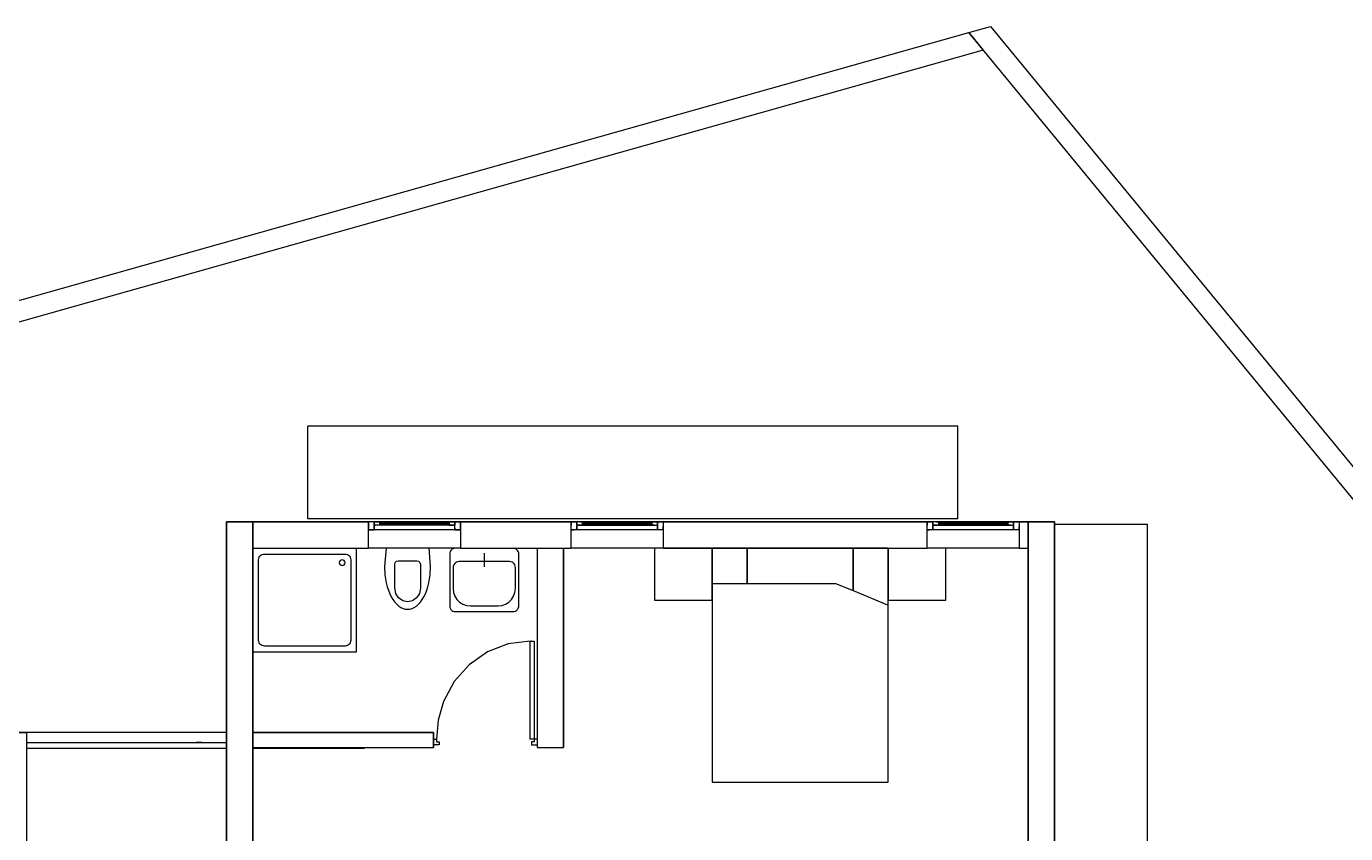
# Model space of a CAD drawing. Header units: metres. Extents: x -44 to 713, y -389 to 67.
# Drawn here: x 173.6 to 402.6, y -73.6 to 66.6 of the extents above; entities that cross this region are included whole.
import ezdxf

# ---------------------------------------------------------------- set-up
doc = ezdxf.new("R2010")
doc.units = ezdxf.units.M

msp = doc.modelspace()

# ---------------------------------------------------------------- linework, layer by layer
for p, q in [((337.18, 65.56), (340.96, 66.62)), ((340.96, 66.62), (712.95, -385.34)), ((-43.99, -42.05), (337.18, 65.56)), ((337.18, 65.56), (339.68, 62.52)), ((708.29, -385.34), (337.18, 65.56)), ((339.68, 62.52), (-43.01, -45.51)), ((335.32, -2.82), (222.45, -2.82)), ((222.45, -18.94), (222.45, -2.82)), ((335.32, -18.94), (335.32, -2.82)), ((208.28, -19.43), (208.28, -56.03)), ((208.28, -19.43), (212.88, -19.43)), ((208.28, -97.23), (208.28, -19.43)), ((212.88, -19.43), (212.88, -97.23)), ((212.88, -19.43), (232.94, -19.43)), ((212.88, -24.03), (212.88, -19.43)), ((335.32, -18.94), (222.45, -18.94)), ((233.94, -19.43), (232.94, -19.43)), ((248.94, -19.43), (232.94, -19.43)), ((232.94, -19.43), (232.94, -20.83)), ((232.94, -19.43), (232.94, -19.43)), ((233.94, -19.43), (232.94, -19.43)), ((232.94, -24.03), (232.94, -19.43)), ((232.94, -20.48), (232.94, -19.43)), ((233.21, -19.43), (232.94, -19.43)), ((232.94, -20.83), (232.94, -20.48)), ((233.94, -19.43), (233.21, -19.43)), ((233.94, -19.43), (234.94, -19.43)), ((233.94, -20.03), (233.94, -19.43)), ((233.94, -20.83), (233.94, -19.43)), ((233.94, -19.43), (233.94, -20.03)), ((233.94, -19.43), (233.94, -19.9)), ((234.79, -19.43), (233.94, -19.43)), ((233.94, -19.43), (233.94, -19.73)), ((233.94, -19.73), (233.94, -20.83)), ((233.94, -19.9), (233.94, -20.03)), ((234.94, -20.03), (233.94, -20.03)), ((233.94, -20.83), (233.94, -20.03)), ((233.94, -20.03), (234.17, -20.03)), ((234.94, -20.03), (234.17, -20.03)), ((234.79, -19.43), (234.94, -19.43)), ((246.94, -19.43), (234.94, -19.43)), ((234.94, -19.43), (234.94, -20.03)), ((234.94, -19.43), (234.94, -20.03)), ((234.94, -19.93), (234.94, -19.43)), ((234.94, -19.81), (234.94, -19.61)), ((234.94, -19.61), (246.94, -19.61)), ((234.94, -19.61), (234.94, -19.81)), ((234.94, -19.61), (246.94, -19.61)), ((234.94, -19.64), (234.94, -19.61)), ((244.94, -19.61), (234.94, -19.61)), ((234.94, -19.64), (234.94, -19.81)), ((234.94, -19.81), (246.94, -19.81)), ((234.94, -19.93), (234.94, -20.03)), ((246.94, -20.03), (234.94, -20.03)), ((244.94, -19.61), (246.94, -19.61)), ((246.94, -19.43), (246.94, -20.03)), ((246.94, -19.43), (246.94, -20.03)), ((246.94, -19.43), (247.94, -19.43)), ((246.94, -19.53), (246.94, -19.43)), ((247.1, -19.43), (246.94, -19.43)), ((246.94, -19.53), (246.94, -20.03)), ((246.94, -19.61), (246.94, -19.81)), ((246.94, -19.61), (246.94, -19.81)), ((246.94, -19.78), (246.94, -19.61)), ((246.94, -19.78), (246.94, -19.81)), ((247.94, -20.03), (246.94, -20.03)), ((246.94, -20.03), (247.94, -20.03)), ((247.1, -20.03), (246.94, -20.03)), ((247.1, -19.43), (247.94, -19.43)), ((247.94, -20.03), (247.1, -20.03)), ((247.94, -20.03), (247.94, -19.43)), ((247.94, -19.43), (247.94, -20.03)), ((247.94, -20.83), (247.94, -19.43)), ((248.94, -19.43), (247.94, -19.43)), ((248.94, -19.43), (247.94, -19.43)), ((247.94, -19.9), (247.94, -19.43)), ((247.94, -20.53), (247.94, -19.43)), ((248.14, -19.43), (247.94, -19.43)), ((247.94, -19.9), (247.94, -20.03)), ((247.94, -20.83), (247.94, -20.03)), ((247.94, -20.53), (247.94, -20.83)), ((248.14, -19.43), (248.94, -19.43)), ((248.94, -20.83), (248.94, -19.43)), ((248.94, -19.43), (248.94, -19.43)), ((248.94, -19.43), (268.13, -19.43)), ((248.94, -19.43), (248.94, -24.03)), ((248.94, -19.43), (248.94, -19.78)), ((248.94, -20.83), (248.94, -19.78)), ((268.13, -19.43), (269.13, -19.43)), ((284.13, -19.43), (268.13, -19.43)), ((268.13, -20.83), (268.13, -19.43)), ((268.13, -24.03), (268.13, -19.43)), ((284.13, -19.43), (268.13, -19.43)), ((268.61, -19.43), (268.13, -19.43)), ((268.13, -19.43), (268.13, -20.08)), ((268.13, -20.83), (268.13, -20.08)), ((269.13, -19.43), (268.61, -19.43)), ((270.13, -19.43), (269.13, -19.43)), ((269.13, -20.03), (269.13, -19.43)), ((269.13, -19.43), (269.13, -20.83)), ((269.13, -19.43), (269.13, -20.03)), ((269.6, -19.43), (269.13, -19.43)), ((269.13, -19.43), (269.13, -19.75)), ((269.13, -19.43), (269.13, -20.19)), ((269.13, -20.03), (269.13, -19.75)), ((269.13, -20.03), (270.13, -20.03)), ((269.13, -20.03), (283.13, -20.03)), ((269.13, -20.03), (269.13, -20.83)), ((269.6, -20.03), (269.13, -20.03)), ((269.13, -20.83), (269.13, -20.19)), ((269.6, -19.43), (270.13, -19.43)), ((270.13, -20.03), (269.6, -20.03)), ((282.13, -19.43), (270.13, -19.43)), ((270.13, -20.03), (270.13, -19.43)), ((270.13, -19.61), (270.13, -19.43)), ((270.13, -19.43), (270.13, -19.7)), ((270.13, -19.61), (282.13, -19.61)), ((270.13, -19.61), (270.13, -19.81)), ((270.13, -19.61), (276.67, -19.61)), ((270.13, -19.61), (270.13, -19.72)), ((270.13, -20.03), (270.13, -19.7)), ((270.13, -19.81), (270.13, -19.72)), ((270.13, -19.81), (282.13, -19.81)), ((270.13, -20.03), (270.13, -19.81)), ((282.13, -20.03), (270.13, -20.03)), ((282.13, -19.61), (276.67, -19.61)), ((282.13, -19.43), (282.13, -19.61)), ((282.13, -20.03), (282.13, -19.43)), ((283.13, -19.43), (282.13, -19.43)), ((282.13, -19.43), (282.65, -19.43)), ((282.13, -19.43), (282.13, -19.76)), ((282.13, -19.61), (282.13, -19.81)), ((282.13, -19.61), (282.13, -19.7)), ((282.13, -19.81), (282.13, -19.7)), ((282.13, -20.03), (282.13, -19.76)), ((282.13, -19.81), (282.13, -20.03)), ((282.13, -20.03), (283.13, -20.03)), ((282.65, -20.03), (282.13, -20.03)), ((282.65, -19.43), (283.13, -19.43)), ((282.65, -20.03), (283.13, -20.03)), ((283.13, -20.03), (283.13, -19.43)), ((283.13, -20.03), (283.13, -19.43)), ((283.13, -19.43), (283.13, -20.83)), ((283.13, -19.43), (284.13, -19.43)), ((283.65, -19.43), (283.13, -19.43)), ((283.13, -19.43), (283.13, -19.7)), ((283.13, -19.43), (283.13, -20.07)), ((283.13, -20.03), (283.13, -19.7)), ((283.13, -20.83), (283.13, -20.03)), ((283.13, -20.83), (283.13, -20.07)), ((283.65, -19.43), (284.13, -19.43)), ((284.13, -19.43), (284.13, -20.83)), ((284.13, -19.43), (284.13, -24.03)), ((284.13, -19.43), (329.97, -19.43)), ((284.13, -19.43), (284.13, -20.18)), ((284.13, -20.83), (284.13, -20.18)), ((329.97, -19.43), (330.97, -19.43)), ((345.97, -19.43), (329.97, -19.43)), ((329.97, -20.83), (329.97, -19.43)), ((329.97, -24.03), (329.97, -19.43)), ((345.97, -19.43), (329.97, -19.43)), ((330.45, -19.43), (329.97, -19.43)), ((329.97, -19.43), (329.97, -20.08)), ((329.97, -20.83), (329.97, -20.08)), ((330.97, -19.43), (330.45, -19.43)), ((331.97, -19.43), (330.97, -19.43)), ((330.97, -20.03), (330.97, -19.43)), ((330.97, -19.43), (330.97, -20.83)), ((330.97, -19.43), (330.97, -20.03)), ((331.45, -19.43), (330.97, -19.43)), ((330.97, -19.43), (330.97, -19.75)), ((330.97, -19.43), (330.97, -20.19)), ((330.97, -20.03), (330.97, -19.75)), ((330.97, -20.03), (331.97, -20.03)), ((330.97, -20.03), (344.97, -20.03)), ((330.97, -20.03), (330.97, -20.83)), ((331.45, -20.03), (330.97, -20.03)), ((330.97, -20.83), (330.97, -20.19)), ((331.45, -19.43), (331.97, -19.43)), ((331.97, -20.03), (331.45, -20.03)), ((343.97, -19.43), (331.97, -19.43)), ((331.97, -20.03), (331.97, -19.43)), ((331.97, -19.61), (331.97, -19.43)), ((331.97, -19.43), (331.97, -19.7)), ((331.97, -19.61), (343.97, -19.61)), ((331.97, -19.61), (331.97, -19.81)), ((331.97, -19.61), (338.52, -19.61)), ((331.97, -19.61), (331.97, -19.72)), ((331.97, -20.03), (331.97, -19.7)), ((331.97, -19.81), (331.97, -19.72)), ((331.97, -19.81), (343.97, -19.81)), ((331.97, -20.03), (331.97, -19.81)), ((343.97, -20.03), (331.97, -20.03)), ((343.97, -19.61), (338.52, -19.61)), ((343.97, -19.43), (343.97, -19.61)), ((343.97, -20.03), (343.97, -19.43)), ((344.97, -19.43), (343.97, -19.43)), ((343.97, -19.43), (344.49, -19.43)), ((343.97, -19.43), (343.97, -19.76)), ((343.97, -19.61), (343.97, -19.81)), ((343.97, -19.61), (343.97, -19.7)), ((343.97, -19.81), (343.97, -19.7)), ((343.97, -20.03), (343.97, -19.76)), ((343.97, -19.81), (343.97, -20.03)), ((343.97, -20.03), (344.97, -20.03)), ((344.49, -20.03), (343.97, -20.03)), ((344.49, -19.43), (344.97, -19.43)), ((344.49, -20.03), (344.97, -20.03)), ((344.97, -20.03), (344.97, -19.43)), ((344.97, -20.03), (344.97, -19.43)), ((344.97, -19.43), (344.97, -20.83)), ((344.97, -19.43), (345.97, -19.43)), ((345.49, -19.43), (344.97, -19.43)), ((344.97, -19.43), (344.97, -19.7)), ((344.97, -19.43), (344.97, -20.07)), ((344.97, -20.03), (344.97, -19.7)), ((344.97, -20.83), (344.97, -20.03)), ((344.97, -20.83), (344.97, -20.07)), ((345.49, -19.43), (345.97, -19.43)), ((345.97, -19.43), (345.97, -20.83)), ((345.97, -19.43), (347.48, -19.43)), ((345.97, -19.43), (345.97, -24.03)), ((345.97, -19.43), (345.97, -20.18)), ((345.97, -20.83), (345.97, -20.18)), ((347.48, -19.43), (347.48, -19.43)), ((347.48, -19.43), (352.08, -19.43)), ((347.48, -92.63), (347.48, -19.43)), ((347.48, -24.03), (347.48, -19.43)), ((352.08, -19.43), (352.08, -92.63)), ((352.13, -90.63), (352.13, -19.82)), ((352.13, -19.82), (368.25, -19.82)), ((368.25, -90.63), (368.25, -19.82)), ((232.94, -20.83), (233.94, -20.83)), ((233.74, -20.83), (232.94, -20.83)), ((233.74, -20.83), (233.94, -20.83)), ((247.94, -20.83), (233.94, -20.83)), ((247.94, -20.83), (248.94, -20.83)), ((248.94, -20.83), (247.94, -20.83)), ((247.94, -20.83), (248.14, -20.83)), ((248.94, -20.83), (248.14, -20.83)), ((269.13, -20.83), (268.13, -20.83)), ((284.13, -20.83), (268.13, -20.83)), ((268.13, -20.83), (268.61, -20.83)), ((269.13, -20.83), (268.61, -20.83)), ((283.13, -20.83), (269.13, -20.83)), ((284.13, -20.83), (283.13, -20.83)), ((283.65, -20.83), (283.13, -20.83)), ((284.13, -20.83), (283.65, -20.83)), ((330.97, -20.83), (329.97, -20.83)), ((345.97, -20.83), (329.97, -20.83)), ((329.97, -20.83), (330.45, -20.83)), ((330.97, -20.83), (330.45, -20.83)), ((344.97, -20.83), (330.97, -20.83)), ((345.97, -20.83), (344.97, -20.83)), ((345.49, -20.83), (344.97, -20.83)), ((345.97, -20.83), (345.49, -20.83)), ((352.08, -92.63), (352.08, -21.22)), ((212.88, -24.03), (232.94, -24.03)), ((214.26, -25.25), (214.45, -25.13)), ((214.45, -25.13), (214.66, -25.05)), ((214.66, -25.05), (214.88, -25.03)), ((214.88, -25.03), (228.88, -25.03)), ((228.88, -25.03), (229.1, -25.05)), ((229.1, -25.05), (229.31, -25.13)), ((229.31, -25.13), (229.5, -25.25)), ((230.88, -42.03), (230.88, -24.03)), ((248.94, -24.03), (232.94, -24.03)), ((236, -24.03), (235.75, -27.21)), ((243.49, -24.03), (236, -24.03)), ((243.75, -27.21), (243.49, -24.03)), ((247.09, -24.81), (247.06, -25.03)), ((247.06, -25.03), (247.06, -34.03)), ((247.06, -25.03), (247.06, -34.03)), ((247.16, -24.6), (247.09, -24.81)), ((247.28, -24.41), (247.16, -24.6)), ((247.44, -24.25), (247.28, -24.41)), ((247.63, -24.13), (247.44, -24.25)), ((247.84, -24.05), (247.63, -24.13)), ((248.06, -24.03), (247.84, -24.05)), ((248.94, -24.03), (268.13, -24.03)), ((253.06, -24.85), (253.06, -27.25)), ((258.28, -24.05), (258.06, -24.03)), ((258.5, -24.13), (258.28, -24.05)), ((258.68, -24.25), (258.5, -24.13)), ((258.84, -24.41), (258.68, -24.25)), ((258.96, -24.6), (258.84, -24.41)), ((259.04, -24.81), (258.96, -24.6)), ((259.06, -25.03), (259.04, -24.81)), ((259.06, -34.03), (259.06, -25.03)), ((262.24, -24.03), (266.84, -24.03)), ((262.24, -24.03), (262.24, -58.63)), ((266.84, -24.03), (266.84, -58.63)), ((284.13, -24.03), (268.13, -24.03)), ((282.62, -24.03), (282.62, -33.03)), ((292.62, -24.03), (282.62, -24.03)), ((284.13, -24.03), (329.97, -24.03)), ((292.62, -24.03), (292.62, -64.63)), ((323.22, -24.03), (292.62, -24.03)), ((292.62, -33.03), (292.62, -24.03)), ((298.74, -24.03), (298.74, -30.12)), ((298.74, -30.12), (298.74, -24.03)), ((317.1, -24.03), (317.1, -31.39)), ((317.1, -31.39), (317.1, -24.03)), ((323.22, -64.63), (323.22, -24.03)), ((323.22, -24.03), (323.22, -33.03)), ((345.97, -24.03), (329.97, -24.03)), ((333.22, -33.03), (333.22, -24.03)), ((345.97, -24.03), (347.48, -24.03)), ((213.88, -26.03), (213.91, -25.81)), ((213.88, -40.03), (213.88, -26.03)), ((213.91, -25.81), (213.98, -25.6)), ((213.98, -25.6), (214.1, -25.41)), ((214.1, -25.41), (214.26, -25.25)), ((227.92, -26.34), (227.88, -26.53)), ((227.88, -26.53), (227.92, -26.72)), ((228.03, -26.18), (227.92, -26.34)), ((227.92, -26.72), (228.03, -26.88)), ((228.19, -26.07), (228.03, -26.18)), ((228.03, -26.88), (228.19, -26.99)), ((228.38, -26.03), (228.19, -26.07)), ((228.19, -26.99), (228.38, -27.03)), ((228.57, -26.07), (228.38, -26.03)), ((228.38, -27.03), (228.57, -26.99)), ((228.73, -26.18), (228.57, -26.07)), ((228.57, -26.99), (228.73, -26.88)), ((228.84, -26.34), (228.73, -26.18)), ((228.73, -26.88), (228.84, -26.72)), ((228.88, -26.53), (228.84, -26.34)), ((228.84, -26.72), (228.88, -26.53)), ((229.5, -25.25), (229.66, -25.41)), ((229.66, -25.41), (229.78, -25.6)), ((229.78, -25.6), (229.85, -25.81)), ((229.85, -25.81), (229.88, -26.03)), ((229.88, -26.03), (229.88, -40.03)), ((235.75, -27.21), (235.82, -28.66)), ((237.53, -26.82), (237.61, -26.51)), ((237.53, -30.98), (237.53, -26.82)), ((237.61, -26.51), (237.83, -26.29)), ((237.83, -26.29), (238.14, -26.21)), ((238.14, -26.21), (241.35, -26.21)), ((241.35, -26.21), (241.66, -26.29)), ((241.66, -26.29), (241.88, -26.51)), ((241.88, -26.51), (241.97, -26.82)), ((241.97, -26.82), (241.97, -30.98)), ((243.67, -28.66), (243.75, -27.21)), ((247.69, -27.12), (247.66, -27.34)), ((247.66, -27.34), (247.66, -31.04)), ((247.66, -27.34), (247.66, -31.04)), ((247.76, -26.91), (247.69, -27.12)), ((247.88, -26.72), (247.76, -26.91)), ((248.04, -26.56), (247.88, -26.72)), ((248.23, -26.44), (248.04, -26.56)), ((248.44, -26.36), (248.23, -26.44)), ((248.66, -26.34), (248.44, -26.36)), ((257.46, -26.34), (248.66, -26.34)), ((257.68, -26.36), (257.46, -26.34)), ((257.89, -26.44), (257.68, -26.36)), ((258.08, -26.56), (257.89, -26.44)), ((258.24, -26.72), (258.08, -26.56)), ((258.36, -26.91), (258.24, -26.72)), ((258.44, -27.12), (258.36, -26.91)), ((258.46, -27.34), (258.44, -27.12)), ((258.46, -31.04), (258.46, -27.34)), ((235.82, -28.66), (236.05, -30.05)), ((243.44, -30.05), (243.67, -28.66)), ((236.05, -30.05), (236.22, -30.71)), ((236.22, -30.71), (236.42, -31.33)), ((236.42, -31.33), (236.66, -31.92)), ((236.66, -31.92), (236.92, -32.46)), ((237.7, -31.88), (237.53, -30.98)), ((238.18, -32.64), (237.7, -31.88)), ((241.8, -31.88), (241.31, -32.64)), ((241.97, -30.98), (241.8, -31.88)), ((242.57, -32.46), (242.84, -31.92)), ((242.84, -31.92), (243.07, -31.33)), ((243.07, -31.33), (243.27, -30.71)), ((243.27, -30.71), (243.44, -30.05)), ((247.66, -31.04), (247.74, -31.71)), ((247.74, -31.71), (247.96, -32.34)), ((258.16, -32.34), (258.39, -31.71)), ((258.39, -31.71), (258.46, -31.04)), ((292.62, -30.12), (298.74, -30.12)), ((298.74, -30.12), (314.04, -30.12)), ((314.04, -30.12), (317.1, -31.39)), ((317.1, -31.39), (323.22, -33.92)), ((236.92, -32.46), (237.21, -32.95)), ((237.21, -32.95), (237.52, -33.38)), ((237.52, -33.38), (237.86, -33.75)), ((237.86, -33.75), (238.22, -34.06)), ((238.9, -33.15), (238.18, -32.64)), ((238.22, -34.06), (238.59, -34.31)), ((238.59, -34.31), (238.97, -34.49)), ((239.75, -33.33), (238.9, -33.15)), ((240.6, -33.15), (239.75, -33.33)), ((240.53, -34.49), (240.91, -34.31)), ((241.31, -32.64), (240.6, -33.15)), ((240.91, -34.31), (241.28, -34.06)), ((241.28, -34.06), (241.63, -33.75)), ((241.63, -33.75), (241.97, -33.38)), ((241.97, -33.38), (242.28, -32.95)), ((242.28, -32.95), (242.57, -32.46)), ((247.06, -34.03), (247.09, -34.25)), ((247.09, -34.25), (247.16, -34.46)), ((247.96, -32.34), (248.31, -32.91)), ((248.31, -32.91), (248.79, -33.38)), ((248.79, -33.38), (249.36, -33.74)), ((249.36, -33.74), (249.99, -33.96)), ((249.99, -33.96), (250.66, -34.04)), ((250.66, -34.04), (255.46, -34.04)), ((255.46, -34.04), (256.13, -33.96)), ((256.13, -33.96), (256.76, -33.74)), ((256.76, -33.74), (257.33, -33.38)), ((257.33, -33.38), (257.81, -32.91)), ((257.81, -32.91), (258.16, -32.34)), ((258.96, -34.46), (259.04, -34.25)), ((259.04, -34.25), (259.06, -34.03)), ((282.62, -33.03), (292.62, -33.03)), ((323.22, -33.03), (333.22, -33.03)), ((238.97, -34.49), (239.35, -34.59)), ((239.35, -34.59), (239.75, -34.63)), ((239.75, -34.63), (240.14, -34.59)), ((240.14, -34.59), (240.53, -34.49)), ((247.16, -34.46), (247.28, -34.65)), ((247.28, -34.65), (247.44, -34.81)), ((247.44, -34.81), (247.63, -34.93)), ((247.63, -34.93), (247.84, -35)), ((247.84, -35), (248.06, -35.03)), ((248.06, -35.03), (258.06, -35.03)), ((258.06, -35.03), (258.28, -35)), ((258.28, -35), (258.5, -34.93)), ((258.5, -34.93), (258.68, -34.81)), ((258.68, -34.81), (258.84, -34.65)), ((258.84, -34.65), (258.96, -34.46)), ((213.91, -40.25), (213.88, -40.03)), ((213.98, -40.46), (213.91, -40.25)), ((214.1, -40.65), (213.98, -40.46)), ((214.26, -40.81), (214.1, -40.65)), ((214.45, -40.93), (214.26, -40.81)), ((214.66, -41), (214.45, -40.93)), ((214.88, -41.03), (214.66, -41)), ((228.88, -41.03), (214.88, -41.03)), ((228.88, -41.03), (214.88, -41.03)), ((229.1, -41), (228.88, -41.03)), ((229.31, -40.93), (229.1, -41)), ((229.5, -40.81), (229.31, -40.93)), ((229.66, -40.65), (229.5, -40.81)), ((229.78, -40.46), (229.66, -40.65)), ((229.85, -40.25), (229.78, -40.46)), ((229.88, -40.03), (229.85, -40.25)), ((257.24, -40.64), (253.64, -42.03)), ((261.04, -40.17), (257.24, -40.64)), ((261.04, -40.17), (261.74, -40.17)), ((261.04, -57.17), (261.04, -40.17)), ((261.74, -40.17), (261.74, -57.17)), ((212.88, -42.03), (230.88, -42.03)), ((253.64, -42.03), (250.46, -44.25)), ((250.46, -44.25), (247.85, -47.18)), ((247.85, -47.18), (245.98, -50.67)), ((245.98, -50.67), (245.06, -53.86)), ((245.06, -53.86), (244.74, -57.17)), ((208.28, -56.03), (137.68, -56.03)), ((170.96, -56.03), (173.56, -56.03)), ((208.28, -56.03), (173.56, -56.03)), ((173.56, -56.03), (173.56, -182.38)), ((212.88, -56.03), (244.24, -56.03)), ((212.88, -58.63), (212.88, -56.03)), ((244.24, -56.03), (244.24, -58.63)), ((244.24, -57.17), (244.74, -57.17)), ((244.74, -57.17), (244.74, -57.67)), ((261.74, -57.17), (261.04, -57.17)), ((261.74, -57.17), (261.74, -57.67)), ((262.24, -57.17), (261.74, -57.17)), ((173.56, -57.74), (208.28, -57.74)), ((173.56, -58.74), (208.28, -58.74)), ((203.02, -57.74), (203.02, -57.74)), ((204.02, -57.74), (203.02, -57.74)), ((204.02, -57.74), (204.02, -57.74)), ((212.88, -58.63), (244.24, -58.63)), ((212.88, -58.74), (232.26, -58.74)), ((232.26, -58.63), (232.26, -58.74)), ((245.24, -58.17), (244.24, -58.17)), ((244.74, -57.67), (245.24, -57.67)), ((245.24, -57.67), (245.24, -58.17)), ((261.24, -57.67), (261.24, -58.17)), ((261.74, -57.67), (261.24, -57.67)), ((261.24, -58.17), (262.24, -58.17)), ((262.24, -58.63), (266.84, -58.63)), ((292.62, -64.63), (323.22, -64.63))]:
    msp.add_line(p, q)
msp.add_lwpolyline([(212.88, -92.63), (212.88, -59.67), (212.88, -58.63), (235.28, -58.63), (244.24, -58.63), (244.24, -57.89), (244.24, -56.03), (235.28, -56.03), (212.88, -56.03), (212.88, -24.03), (230.43, -24.03), (232.94, -24.03), (232.94, -22.88), (232.94, -19.43), (230.43, -19.43), (212.88, -19.43), (212.88, -19.43), (212.88, -19.43), (210.66, -19.43), (208.28, -19.43), (208.28, -56.99), (208.28, -97.23)])
for points in [[(265.53, -58.63), (266.84, -58.63), (266.84, -48.74), (266.84, -24.03), (268.13, -24.03), (268.13, -21.55), (268.13, -19.43), (253.74, -19.43), (248.94, -19.43), (248.94, -20.58), (248.94, -24.03), (253.74, -24.03), (262.24, -24.03), (262.24, -48.74), (262.24, -58.63)], [(308.81, -19.43), (284.13, -19.43), (284.13, -21.91), (284.13, -24.03), (308.81, -24.03), (329.97, -24.03), (329.97, -21.55), (329.97, -19.43)], [(347.48, -54.77), (347.48, -92.63), (322.68, -92.63), (322.68, -92.63), (320.46, -92.63), (318.08, -92.63), (318.08, -129.77), (318.08, -144.63), (319.39, -144.63), (322.68, -144.63), (322.68, -129.77), (322.68, -97.23), (358.99, -97.23), (397.9, -97.23), (397.9, -95.01), (397.9, -92.63), (361.58, -92.63), (352.08, -92.63), (352.08, -57.29), (352.08, -19.43), (349.86, -19.43), (347.48, -19.43)], [(346.4, -19.43), (345.97, -19.43), (345.97, -21.91), (345.97, -24.03), (346.4, -24.03), (347.48, -24.03), (347.48, -21.65), (347.48, -19.43)]]:
    msp.add_lwpolyline(points, close=True)

doc.saveas('drawing.dxf')
